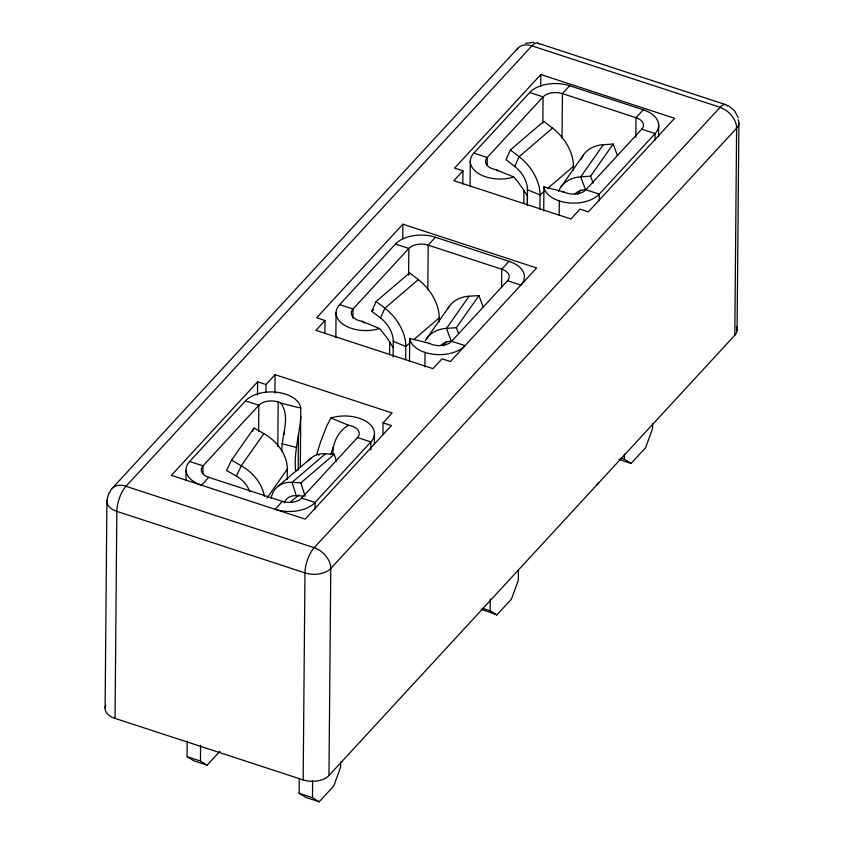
<?xml version="1.0" encoding="UTF-8"?>
<svg xmlns="http://www.w3.org/2000/svg" width="844" height="844" viewBox="0 0 844 844"><rect width="100%" height="100%" fill="white"/><g stroke="black" fill="none" stroke-linecap="round" stroke-linejoin="round"><path stroke-width="1.27" d="M300.337 466.721L300.781 408.137A29.498 17.46 0.5 0 0 277.486 392.323A29.498 17.46 0.5 0 0 245.467 400.9L189.636 461.468A29.498 17.46 0.5 0 0 201.484 485.216L208.742 477.335L282.329 501.399A14.274 8.451 0.5 0 0 301.677 498.108L315.055 502.486L370.885 441.918A29.498 17.46 0.5 0 0 365.842 421.219A29.498 17.46 0.5 0 0 330.943 418.002L326.628 426.231L320.498 442.172L316.838 454.083L319.116 455.022M105.11 707.873L106.914 500.861M736.327 326.67A19.032 11.267 0.5 0 1 734.808 335.237L328.97 775.53A19.032 11.267 0.5 0 1 303.165 779.909L115.037 718.381L116.841 511.358A19.032 7.248 -71.9 0 1 126.051 486.176L531.889 45.871A19.032 7.248 -71.9 0 1 538.936 43.951M185.986 480.742L186.07 470.235M219.957 751.255L207.149 765.16L193.772 760.782L187.062 756.667L187.199 740.937M207.149 765.16L200.439 761.045L200.577 745.315M202.94 473.716L203.014 465.846L258.844 405.268A14.274 8.451 0.5 0 1 280.957 403.158L300.781 408.137M257.515 394.929L257.631 381.794L265.987 384.537L275.07 374.683L392.122 412.969L383.049 422.823L382.944 434.639M258.612 431.516L258.844 405.268L245.467 400.9M265.923 392.418L265.987 384.537M274.901 393.072L275.07 374.683M277.803 446.603L278.193 401.987M281.843 451.445C281.316 435.726 291.011 417.706 280.957 403.158M284.386 434.059L284.407 431.442M287.234 479.582L287.329 469.106A39.003 29.107 35.1 0 0 263.877 433.626L254.076 428.035L231.509 460.17L226.593 470.498L236.394 476.079A23.79 17.745 35.1 0 1 249.729 491.704M295.759 471.68C293.417 452.933 299.641 435.156 300.749 416.662M298.164 470.287L298.47 434.976M340.67 761.91L340.617 767.154L333.718 786.038L319.19 801.8L305.813 797.422L299.103 793.307L299.23 778.896M303.165 779.909L304.969 572.886A19.032 7.248 -71.9 0 1 314.179 547.703L720.016 107.41A19.032 7.248 -71.9 0 1 727.644 106.239M319.19 801.8L312.48 797.685L312.628 780.647M315.002 509.048L315.055 502.486A29.498 17.46 0.5 0 1 275.06 509.28L282.329 501.399M324.877 333.644L324.993 320.52L316.637 317.777L402.873 224.209L536.657 267.97L450.411 361.538L442.056 358.805L432.972 368.649L315.92 330.363L324.993 320.52M328.97 775.53L330.774 568.508A19.032 13.515 42.7 0 0 314.179 547.703L125.587 486.176M332.979 453.893C332.494 442.815 338.687 430.546 348.635 425.292A14.274 8.451 0.5 0 1 357.508 437.54L370.885 441.918L370.822 449.789M335.849 337.579L336.07 312.649M352.929 318.199L353.014 309.009L408.844 248.431A14.274 8.451 0.5 0 1 428.193 245.15L501.779 269.215A14.274 8.451 0.5 0 1 507.508 280.704L520.885 285.082A29.498 17.46 0.5 0 0 509.037 261.334L435.462 237.269A29.498 17.46 0.5 0 0 395.467 244.064L339.636 304.631A29.498 17.46 0.5 0 0 344.679 325.33A29.498 17.46 0.5 0 0 379.578 328.548L386.837 337.568L393.209 347.675M374.367 444.398L374.451 433.9M389.58 354.986L389.696 341.904M393.114 357.023L393.251 341.314A23.79 15.857 49.4 0 0 380.507 317.977L371.771 311.246L376.16 301.487L409.572 272.897L418.307 279.628A39.003 26.006 49.4 0 1 439.196 317.893L439.165 321.807M402.746 238.652L402.873 224.209M405.679 359.586L405.795 346.483A39.003 26.006 49.4 0 0 384.896 308.218L376.16 301.487M408.612 274.69L408.844 248.431L395.467 244.064M409.488 361.2L409.741 338.412L429.564 343.392A14.274 8.451 0.5 0 0 451.677 341.282L465.055 345.65A29.498 17.46 0.5 0 1 433.035 354.227A29.498 17.46 0.5 0 1 409.741 338.412M424.933 366.876L425.059 352.444M427.802 289.787L428.193 245.15L435.462 237.269M462.839 183.971L462.955 170.836L454.599 168.104L540.835 74.536L674.62 118.297L588.374 211.855L580.018 209.122L570.934 218.976L453.882 180.69L462.955 170.836M470.076 186.049L470.298 161.12M487.178 165.35L487.241 157.48L543.072 96.902A14.274 8.451 0.5 0 1 562.42 93.621L636.007 117.685A14.274 8.451 0.5 0 1 641.735 129.174L655.113 133.552L655.06 140.115M518.406 569.795L518.311 580.282L511.401 599.166L496.873 614.928L490.164 610.813L490.269 599.018M501.61 287.593L501.779 269.215L509.037 261.334M523.818 203.446L523.924 190.375L518.016 181.977L513.806 177.018L496.114 169.718A14.274 8.451 0.5 0 1 487.241 157.48L473.864 153.102L529.694 92.523A29.498 17.46 0.5 0 1 569.689 85.74L643.265 109.804A29.498 17.46 0.5 0 1 655.113 133.552L599.282 194.12A29.498 17.46 0.5 0 1 567.263 202.697A29.498 17.46 0.5 0 1 543.969 186.883L543.705 210.979M527.342 205.493L527.479 189.784A23.79 15.857 49.4 0 0 514.734 166.447L505.999 159.716L510.388 149.958L543.8 121.357L552.535 128.098A39.003 26.006 49.4 0 1 573.435 166.363L573.392 170.277M527.363 205.134L527.437 196.135L523.924 190.375M540.73 86.352L540.835 74.536M539.896 209.354L540.023 194.953A39.003 26.006 49.4 0 0 519.123 156.689L510.388 149.958M542.84 123.161L543.072 96.902L529.694 92.523M559.171 215.347L559.298 200.914M562.03 138.258L562.42 93.621L569.689 85.74M599.229 200.682L599.282 194.12L585.905 189.742A14.274 8.451 0.5 0 1 563.792 191.862L562.684 192.042M652.581 423.509L652.539 428.752L645.628 447.637L631.101 463.398L624.402 459.284L624.444 454.04M635.827 137.382L636.007 117.685L643.265 109.804M658.573 136.601L658.679 124.785M734.808 335.226L736.612 128.214A19.032 11.267 0.5 0 0 738.131 119.648M737.086 330.415L738.89 123.393M107.283 498.34L109.182 492.463M330.848 454.494L333.042 447.352M380.507 317.977L384.896 308.218L418.307 279.628M408.591 275.06L409.572 272.897M514.734 166.447L519.123 156.689L552.535 128.098M252.44 431.474L254.076 428.035M236.394 476.079L241.3 465.761L263.877 433.626M267.02 498.034L287.329 469.106M426.378 338.993L448.955 306.857M483.222 307.163L478.938 295.579L469.085 296.233L446.518 328.369A39.003 29.107 35.1 0 0 425.239 340.902M443.374 345.85L446.392 341.567M440.673 345.491A23.79 17.745 35.1 0 1 451.223 341.113L446.518 328.369L456.361 327.715L478.938 295.579M560.606 187.463L583.183 155.328M617.449 155.623L613.166 144.05L603.312 144.704L580.746 176.839A39.003 29.107 35.1 0 0 558.528 191.398M577.612 194.32L580.619 190.037M574.912 193.962A23.79 17.745 35.1 0 1 585.451 189.573L580.746 176.839L590.6 176.185L613.166 144.05M111.83 488.718L517.667 48.414M257.631 381.794L171.385 475.362L305.169 519.123L391.405 425.555L383.049 422.823M301.677 498.108L357.508 437.54M585.905 189.742L641.735 129.174M451.677 341.282L507.508 280.704M371.771 311.246L373.734 309.558M543.958 191.588L540.023 194.953L527.479 189.784M547.883 188.233L573.435 166.363M409.72 343.128L405.795 346.483L393.251 341.314M413.655 339.763L439.196 317.893M278.14 486.249L311.552 457.659M336.566 461.52L334.277 454.272L325.489 453.777L292.077 482.367A39.003 26.006 49.4 0 0 271.082 498.551M303.808 496.093L296.276 495.66L292.077 482.367L300.875 482.863L334.277 454.272M290.093 502.465L298.934 494.901M525.59 43.276L533.999 42.337M428.457 343.571L429.564 343.392M516.75 49.627A19.032 13.515 42.7 0 1 531.889 45.871L720.491 107.41M543.969 186.883L563.792 191.862M281.907 443.733L295.97 447.257M537.522 43.076L725.65 104.614M339.636 304.631L353.014 309.009A14.274 8.451 0.5 0 0 361.886 321.258L364.386 323.02M620.751 458.092L624.402 459.284M618.947 459.421L631.101 463.398M189.636 461.468L203.014 465.846A14.274 8.451 0.5 0 0 208.742 477.335M482.873 608.429L490.164 610.813M496.873 614.928L481.259 609.178M187.062 756.667L200.439 761.045M299.103 793.307L312.48 797.685M361.886 321.258L379.578 328.548M330.943 418.002L348.635 425.292M231.509 460.17L241.3 465.761A39.003 29.107 35.1 0 1 264.383 496.356M728.583 105.816L734.618 110.775L738.236 117.77M496.114 169.718L497.781 170.899M590.6 176.185L593.163 183.137M456.361 327.715L458.503 333.507M300.875 482.863L305.064 496.156M447.805 308.767A39.003 29.107 35.1 0 1 469.085 296.233M513.806 177.018A29.498 17.46 0.5 0 1 478.907 173.79A29.498 17.46 0.5 0 1 473.864 153.102M581.094 159.263A39.003 29.107 35.1 0 1 603.312 144.704M284.175 502.971A23.79 15.857 49.4 0 1 296.276 495.66M308.704 460.423A39.003 26.006 49.4 0 1 325.489 453.777M109.646 492.769A19.032 13.515 42.7 0 1 126.051 486.176M720.016 107.41A19.032 13.515 42.7 0 1 736.612 128.214L330.774 568.508A19.032 11.267 0.5 0 1 304.969 572.886L116.841 511.358A19.032 11.267 0.5 0 1 107.599 498.371M115.037 718.381A19.032 11.267 0.5 0 1 105.785 705.394M598.375 482.652A19.032 11.267 0.5 0 1 596.771 484.983"/></g></svg>
